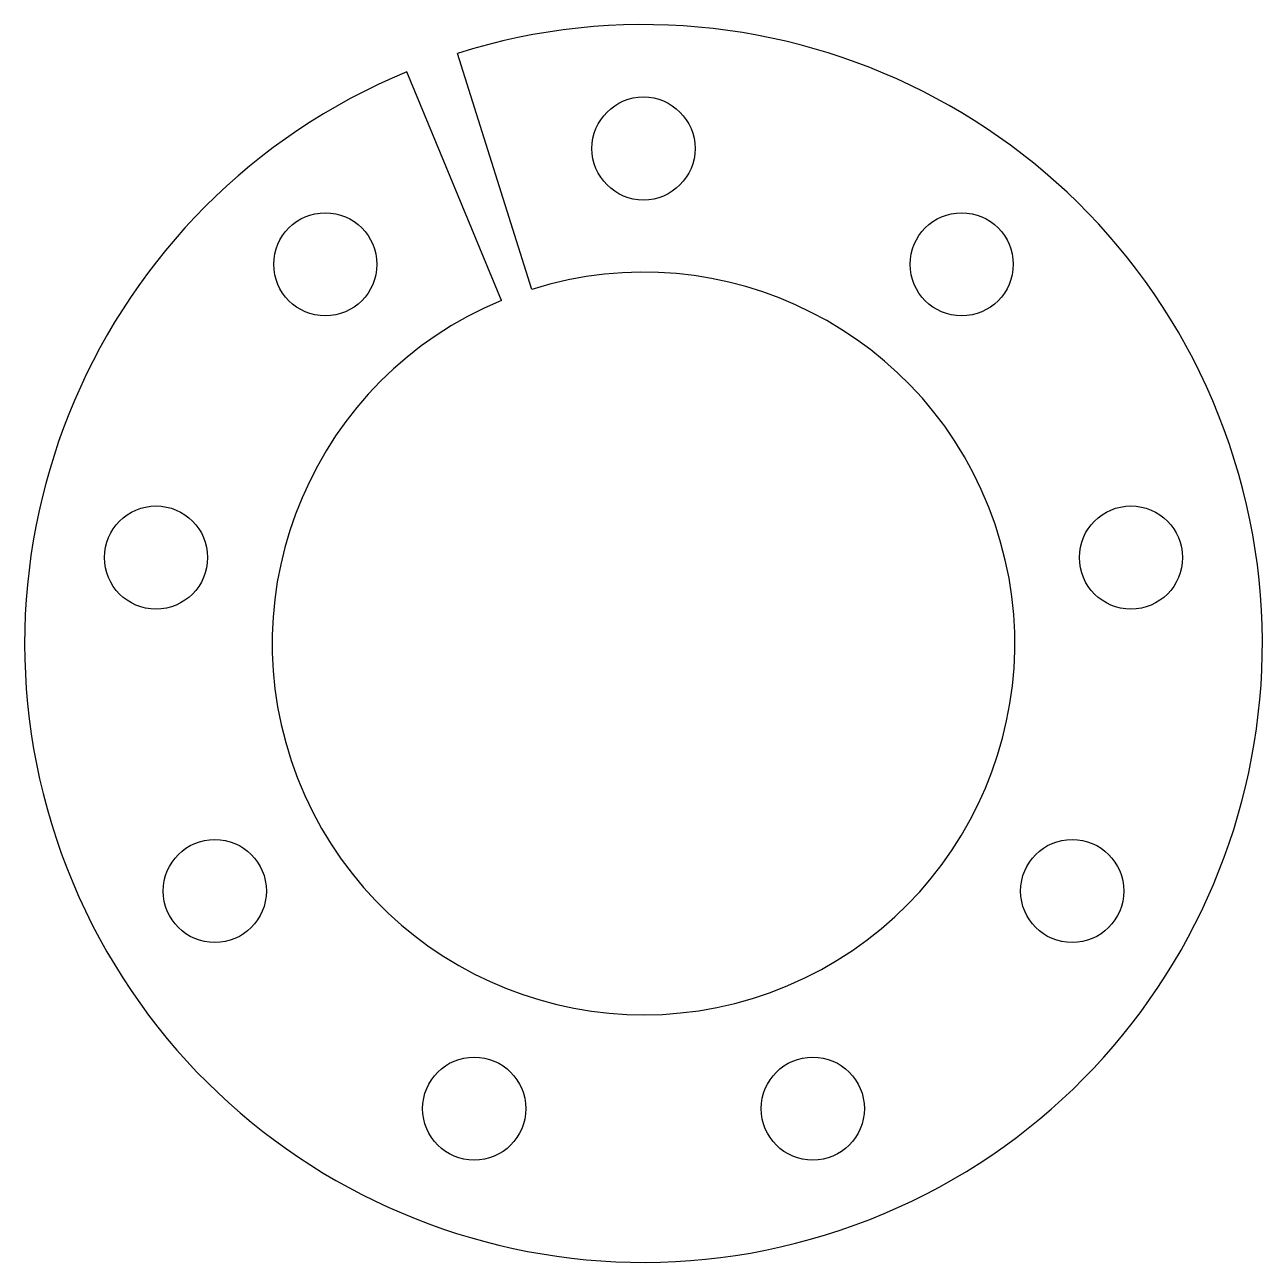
# Model space of a CAD drawing. Header units: millimetres. Extents: x -47.6 to 47.6, y -47.6 to 47.6.
import ezdxf

# ---------------------------------------------------------------- set-up
doc = ezdxf.new("R2010")
doc.units = ezdxf.units.MM
doc.layers.get('0').update_dxf_attribs({"linetype": 'CONTINUOUS'})

msp = doc.modelspace()

# ---------------------------------------------------------------- linework, layer by layer
for p, q in [((-8.593, 27.252), (-14.321, 45.421)), ((-10.935, 26.4), (-18.225, 44))]:
    msp.add_line(p, q)
for centre in [(0, 38.1), (-24.49, 29.186), (24.49, 29.186), (-37.521, 6.616), (37.521, 6.616), (-32.996, -19.05), (32.996, -19.05), (-13.031, -35.802), (13.031, -35.802)]:
    msp.add_circle(centre, 3.969)
for radius in [47.625, 28.575]:
    msp.add_arc((0, 0), radius, -247.5, 107.5)

doc.saveas('drawing.dxf')
